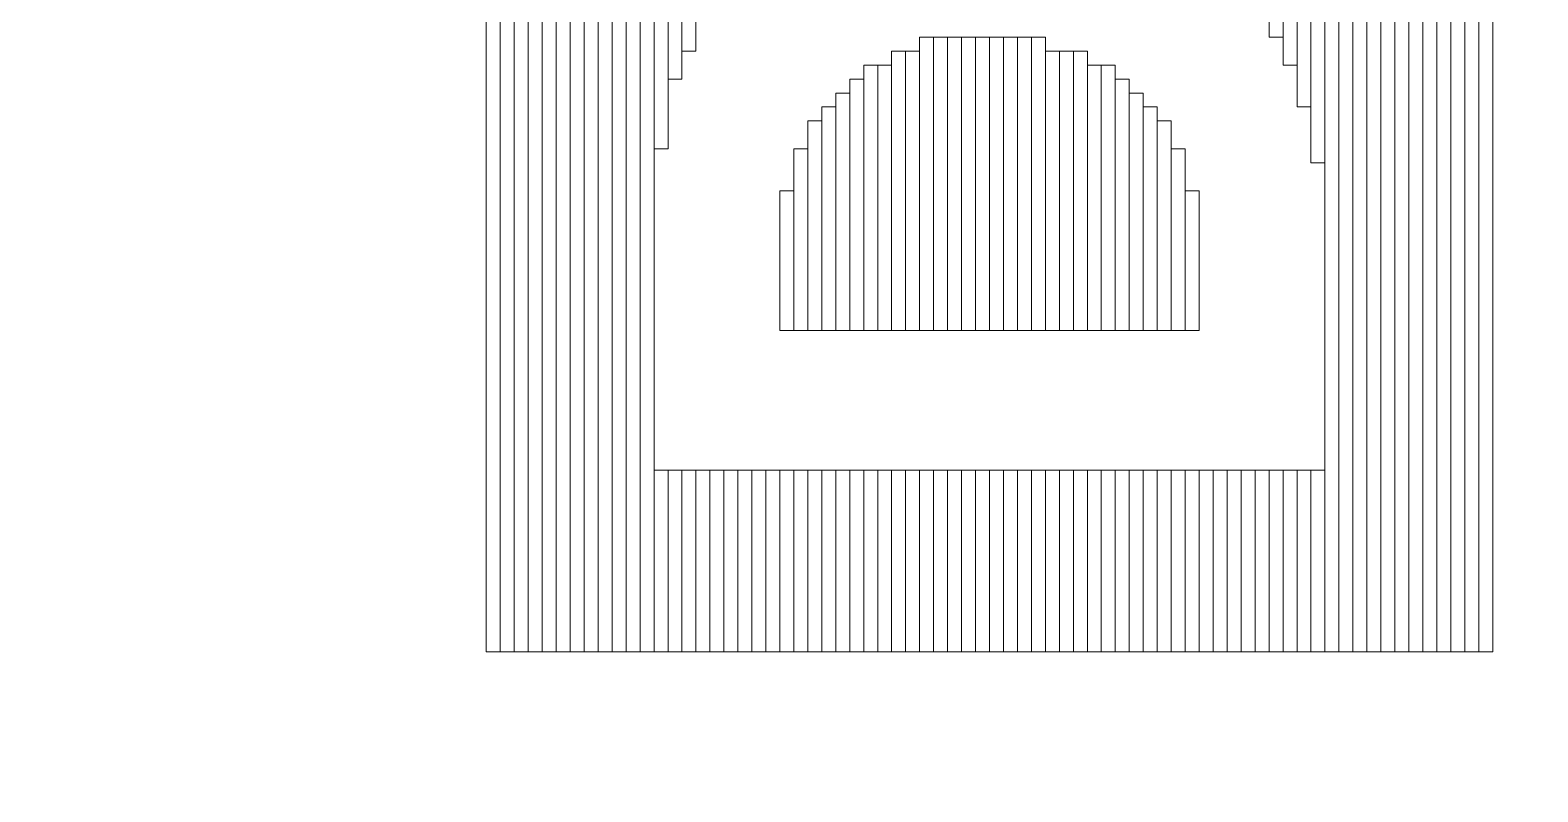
# Model space of a CAD drawing. Header units: millimetres. Extents: x -69 to 39, y -9 to 54.
# Drawn here: x 7.438 to 10.178, y 2.631 to 4.016 of the extents above; entities that cross this region are included whole.
import ezdxf

# ---------------------------------------------------------------- set-up
doc = ezdxf.new("R2010")
doc.units = ezdxf.units.MM
doc.header["$MEASUREMENT"] = 0
doc.layers.add('BG_OUTLINE', color=7, linetype='Continuous')
doc.layers.add('MA_PEN3', color=7, linetype='Continuous')

msp = doc.modelspace()

# ---------------------------------------------------------------- linework, layer by layer
at = {"layer": 'BG_OUTLINE', "color": 176, "lineweight": 9}
msp.add_open_spline([(22.1252, -9.4051), (22.1252, -9.4051), (-56.3279, -9.4051), (-56.3279, -9.4051), (-56.3279, -9.4051), (-56.3279, -9.4051), (-56.3279, 41.6488), (-56.3279, 41.6488), (-56.3279, 41.6488), (-56.3279, 41.6488), (22.3259, 41.6488), (22.3259, 41.6488), (22.3259, 41.6488), (22.9318, 41.6492), (23.513, 41.4088), (23.9418, 40.9807), (23.9418, 40.9807), (24.3705, 40.5525), (24.6115, 39.9687), (24.6119, 39.3628), (24.6119, 39.3628), (24.6119, 39.3628), (24.6119, -7.1191), (24.6119, -7.1191), (24.6119, -7.1191), (24.6123, -7.725), (24.372, -8.3063), (23.9438, -8.735), (23.9438, -8.735), (23.5156, -9.1637), (22.9318, -9.4047), (22.3259, -9.4051), (22.3259, -9.4051), (22.3259, -9.4051), (22.1252, -9.4051), (22.1252, -9.4051)], degree=3, knots=[0, 0, 0, 0, 0.111111, 0.111111, 0.111111, 0.111111, 0.222222, 0.222222, 0.222222, 0.222222, 0.333333, 0.333333, 0.333333, 0.333333, 0.444444, 0.444444, 0.444444, 0.444444, 0.555556, 0.555556, 0.555556, 0.555556, 0.666667, 0.666667, 0.666667, 0.666667, 0.777778, 0.777778, 0.777778, 0.777778, 0.888889, 0.888889, 0.888889, 0.888889, 1, 1, 1, 1], dxfattribs=at)
at = {"layer": 'MA_PEN3', "color": 5, "lineweight": 9}
for points in [[(8.2924, 2.8859), (8.2924, 2.8859), (8.267, 2.8859), (8.267, 2.8859), (8.267, 2.8859), (8.267, 2.8859), (8.267, 7.9659), (8.267, 7.9659), (8.267, 7.9659), (8.267, 7.9659), (8.2924, 7.9659), (8.2924, 7.9659), (8.2924, 7.9659), (8.2924, 7.9659), (8.2924, 2.8859), (8.2924, 2.8859)], [(8.3178, 2.8859), (8.3178, 2.8859), (8.2924, 2.8859), (8.2924, 2.8859), (8.2924, 2.8859), (8.2924, 2.8859), (8.2924, 7.9659), (8.2924, 7.9659), (8.2924, 7.9659), (8.2924, 7.9659), (8.3178, 7.9659), (8.3178, 7.9659), (8.3178, 7.9659), (8.3178, 7.9659), (8.3178, 2.8859), (8.3178, 2.8859)], [(8.3432, 2.8859), (8.3432, 2.8859), (8.3178, 2.8859), (8.3178, 2.8859), (8.3178, 2.8859), (8.3178, 2.8859), (8.3178, 7.9659), (8.3178, 7.9659), (8.3178, 7.9659), (8.3178, 7.9659), (8.3432, 7.9659), (8.3432, 7.9659), (8.3432, 7.9659), (8.3432, 7.9659), (8.3432, 2.8859), (8.3432, 2.8859)], [(8.3686, 2.8859), (8.3686, 2.8859), (8.3432, 2.8859), (8.3432, 2.8859), (8.3432, 2.8859), (8.3432, 2.8859), (8.3432, 7.9659), (8.3432, 7.9659), (8.3432, 7.9659), (8.3432, 7.9659), (8.3686, 7.9659), (8.3686, 7.9659), (8.3686, 7.9659), (8.3686, 7.9659), (8.3686, 2.8859), (8.3686, 2.8859)], [(8.394, 2.8859), (8.394, 2.8859), (8.3686, 2.8859), (8.3686, 2.8859), (8.3686, 2.8859), (8.3686, 2.8859), (8.3686, 7.9659), (8.3686, 7.9659), (8.3686, 7.9659), (8.3686, 7.9659), (8.394, 7.9659), (8.394, 7.9659), (8.394, 7.9659), (8.394, 7.9659), (8.394, 2.8859), (8.394, 2.8859)], [(8.4194, 2.8859), (8.4194, 2.8859), (8.394, 2.8859), (8.394, 2.8859), (8.394, 2.8859), (8.394, 2.8859), (8.394, 7.9659), (8.394, 7.9659), (8.394, 7.9659), (8.394, 7.9659), (8.4194, 7.9659), (8.4194, 7.9659), (8.4194, 7.9659), (8.4194, 7.9659), (8.4194, 2.8859), (8.4194, 2.8859)], [(8.4448, 2.8859), (8.4448, 2.8859), (8.4194, 2.8859), (8.4194, 2.8859), (8.4194, 2.8859), (8.4194, 2.8859), (8.4194, 7.9659), (8.4194, 7.9659), (8.4194, 7.9659), (8.4194, 7.9659), (8.4448, 7.9659), (8.4448, 7.9659), (8.4448, 7.9659), (8.4448, 7.9659), (8.4448, 2.8859), (8.4448, 2.8859)], [(8.4702, 2.8859), (8.4702, 2.8859), (8.4448, 2.8859), (8.4448, 2.8859), (8.4448, 2.8859), (8.4448, 2.8859), (8.4448, 7.9659), (8.4448, 7.9659), (8.4448, 7.9659), (8.4448, 7.9659), (8.4702, 7.9659), (8.4702, 7.9659), (8.4702, 7.9659), (8.4702, 7.9659), (8.4702, 2.8859), (8.4702, 2.8859)], [(8.4956, 2.8859), (8.4956, 2.8859), (8.4702, 2.8859), (8.4702, 2.8859), (8.4702, 2.8859), (8.4702, 2.8859), (8.4702, 7.9659), (8.4702, 7.9659), (8.4702, 7.9659), (8.4702, 7.9659), (8.4956, 7.9659), (8.4956, 7.9659), (8.4956, 7.9659), (8.4956, 7.9659), (8.4956, 2.8859), (8.4956, 2.8859)], [(8.521, 2.8859), (8.521, 2.8859), (8.4956, 2.8859), (8.4956, 2.8859), (8.4956, 2.8859), (8.4956, 2.8859), (8.4956, 7.9659), (8.4956, 7.9659), (8.4956, 7.9659), (8.4956, 7.9659), (8.521, 7.9659), (8.521, 7.9659), (8.521, 7.9659), (8.521, 7.9659), (8.521, 2.8859), (8.521, 2.8859)], [(8.5464, 2.8859), (8.5464, 2.8859), (8.521, 2.8859), (8.521, 2.8859), (8.521, 2.8859), (8.521, 2.8859), (8.521, 7.9659), (8.521, 7.9659), (8.521, 7.9659), (8.521, 7.9659), (8.5464, 7.9659), (8.5464, 7.9659), (8.5464, 7.9659), (8.5464, 7.9659), (8.5464, 2.8859), (8.5464, 2.8859)], [(9.8418, 2.8859), (9.8418, 2.8859), (9.8164, 2.8859), (9.8164, 2.8859), (9.8164, 2.8859), (9.8164, 2.8859), (9.8164, 7.9659), (9.8164, 7.9659), (9.8164, 7.9659), (9.8164, 7.9659), (9.8418, 7.9659), (9.8418, 7.9659), (9.8418, 7.9659), (9.8418, 7.9659), (9.8418, 2.8859), (9.8418, 2.8859)], [(9.8672, 2.8859), (9.8672, 2.8859), (9.8418, 2.8859), (9.8418, 2.8859), (9.8418, 2.8859), (9.8418, 2.8859), (9.8418, 7.9659), (9.8418, 7.9659), (9.8418, 7.9659), (9.8418, 7.9659), (9.8672, 7.9659), (9.8672, 7.9659), (9.8672, 7.9659), (9.8672, 7.9659), (9.8672, 2.8859), (9.8672, 2.8859)], [(9.8926, 2.8859), (9.8926, 2.8859), (9.8672, 2.8859), (9.8672, 2.8859), (9.8672, 2.8859), (9.8672, 2.8859), (9.8672, 7.9659), (9.8672, 7.9659), (9.8672, 7.9659), (9.8672, 7.9659), (9.8926, 7.9659), (9.8926, 7.9659), (9.8926, 7.9659), (9.8926, 7.9659), (9.8926, 2.8859), (9.8926, 2.8859)], [(9.918, 2.8859), (9.918, 2.8859), (9.8926, 2.8859), (9.8926, 2.8859), (9.8926, 2.8859), (9.8926, 2.8859), (9.8926, 7.9659), (9.8926, 7.9659), (9.8926, 7.9659), (9.8926, 7.9659), (9.918, 7.9659), (9.918, 7.9659), (9.918, 7.9659), (9.918, 7.9659), (9.918, 2.8859), (9.918, 2.8859)], [(9.9434, 2.8859), (9.9434, 2.8859), (9.918, 2.8859), (9.918, 2.8859), (9.918, 2.8859), (9.918, 2.8859), (9.918, 7.9659), (9.918, 7.9659), (9.918, 7.9659), (9.918, 7.9659), (9.9434, 7.9659), (9.9434, 7.9659), (9.9434, 7.9659), (9.9434, 7.9659), (9.9434, 2.8859), (9.9434, 2.8859)], [(9.9688, 2.8859), (9.9688, 2.8859), (9.9434, 2.8859), (9.9434, 2.8859), (9.9434, 2.8859), (9.9434, 2.8859), (9.9434, 7.9659), (9.9434, 7.9659), (9.9434, 7.9659), (9.9434, 7.9659), (9.9688, 7.9659), (9.9688, 7.9659), (9.9688, 7.9659), (9.9688, 7.9659), (9.9688, 2.8859), (9.9688, 2.8859)], [(9.9942, 2.8859), (9.9942, 2.8859), (9.9688, 2.8859), (9.9688, 2.8859), (9.9688, 2.8859), (9.9688, 2.8859), (9.9688, 7.9659), (9.9688, 7.9659), (9.9688, 7.9659), (9.9688, 7.9659), (9.9942, 7.9659), (9.9942, 7.9659), (9.9942, 7.9659), (9.9942, 7.9659), (9.9942, 2.8859), (9.9942, 2.8859)], [(10.0196, 2.8859), (10.0196, 2.8859), (9.9942, 2.8859), (9.9942, 2.8859), (9.9942, 2.8859), (9.9942, 2.8859), (9.9942, 7.9659), (9.9942, 7.9659), (9.9942, 7.9659), (9.9942, 7.9659), (10.0196, 7.9659), (10.0196, 7.9659), (10.0196, 7.9659), (10.0196, 7.9659), (10.0196, 2.8859), (10.0196, 2.8859)], [(10.045, 2.8859), (10.045, 2.8859), (10.0196, 2.8859), (10.0196, 2.8859), (10.0196, 2.8859), (10.0196, 2.8859), (10.0196, 7.9659), (10.0196, 7.9659), (10.0196, 7.9659), (10.0196, 7.9659), (10.045, 7.9659), (10.045, 7.9659), (10.045, 7.9659), (10.045, 7.9659), (10.045, 2.8859), (10.045, 2.8859)], [(10.0704, 2.8859), (10.0704, 2.8859), (10.045, 2.8859), (10.045, 2.8859), (10.045, 2.8859), (10.045, 2.8859), (10.045, 7.9659), (10.045, 7.9659), (10.045, 7.9659), (10.045, 7.9659), (10.0704, 7.9659), (10.0704, 7.9659), (10.0704, 7.9659), (10.0704, 7.9659), (10.0704, 2.8859), (10.0704, 2.8859)], [(10.0958, 2.8859), (10.0958, 2.8859), (10.0704, 2.8859), (10.0704, 2.8859), (10.0704, 2.8859), (10.0704, 2.8859), (10.0704, 7.9659), (10.0704, 7.9659), (10.0704, 7.9659), (10.0704, 7.9659), (10.0958, 7.9659), (10.0958, 7.9659), (10.0958, 7.9659), (10.0958, 7.9659), (10.0958, 2.8859), (10.0958, 2.8859)], [(8.5718, 2.8859), (8.5718, 2.8859), (8.5464, 2.8859), (8.5464, 2.8859), (8.5464, 2.8859), (8.5464, 2.8859), (8.5464, 6.1625), (8.5464, 6.1625), (8.5464, 6.1625), (8.5464, 6.1625), (8.5718, 6.1625), (8.5718, 6.1625), (8.5718, 6.1625), (8.5718, 6.1625), (8.5718, 2.8859), (8.5718, 2.8859)], [(9.8164, 2.8859), (9.8164, 2.8859), (9.791, 2.8859), (9.791, 2.8859), (9.791, 2.8859), (9.791, 2.8859), (9.791, 6.1117), (9.791, 6.1117), (9.791, 6.1117), (9.791, 6.1117), (9.8164, 6.1117), (9.8164, 6.1117), (9.8164, 6.1117), (9.8164, 6.1117), (9.8164, 2.8859), (9.8164, 2.8859)], [(8.5972, 3.8003), (8.5972, 3.8003), (8.5718, 3.8003), (8.5718, 3.8003), (8.5718, 3.8003), (8.5718, 3.8003), (8.5718, 4.8163), (8.5718, 4.8163), (8.5718, 4.8163), (8.5718, 4.8163), (8.5972, 4.8163), (8.5972, 4.8163), (8.5972, 4.8163), (8.5972, 4.8163), (8.5972, 3.8003), (8.5972, 3.8003)], [(8.6226, 3.9273), (8.6226, 3.9273), (8.5972, 3.9273), (8.5972, 3.9273), (8.5972, 3.9273), (8.5972, 3.9273), (8.5972, 4.7909), (8.5972, 4.7909), (8.5972, 4.7909), (8.5972, 4.7909), (8.6226, 4.7909), (8.6226, 4.7909), (8.6226, 4.7909), (8.6226, 4.7909), (8.6226, 3.9273), (8.6226, 3.9273)], [(8.648, 3.9781), (8.648, 3.9781), (8.6226, 3.9781), (8.6226, 3.9781), (8.6226, 3.9781), (8.6226, 3.9781), (8.6226, 4.7909), (8.6226, 4.7909), (8.6226, 4.7909), (8.6226, 4.7909), (8.648, 4.7909), (8.648, 4.7909), (8.648, 4.7909), (8.648, 4.7909), (8.648, 3.9781), (8.648, 3.9781)], [(9.7148, 4.0035), (9.7148, 4.0035), (9.6894, 4.0035), (9.6894, 4.0035), (9.6894, 4.0035), (9.6894, 4.0035), (9.6894, 4.4099), (9.6894, 4.4099), (9.6894, 4.4099), (9.6894, 4.4099), (9.7148, 4.4099), (9.7148, 4.4099), (9.7148, 4.4099), (9.7148, 4.4099), (9.7148, 4.0035), (9.7148, 4.0035)], [(9.7402, 3.9527), (9.7402, 3.9527), (9.7148, 3.9527), (9.7148, 3.9527), (9.7148, 3.9527), (9.7148, 3.9527), (9.7148, 4.4099), (9.7148, 4.4099), (9.7148, 4.4099), (9.7148, 4.4099), (9.7402, 4.4099), (9.7402, 4.4099), (9.7402, 4.4099), (9.7402, 4.4099), (9.7402, 3.9527), (9.7402, 3.9527)], [(9.7656, 3.8765), (9.7656, 3.8765), (9.7402, 3.8765), (9.7402, 3.8765), (9.7402, 3.8765), (9.7402, 3.8765), (9.7402, 4.4099), (9.7402, 4.4099), (9.7402, 4.4099), (9.7402, 4.4099), (9.7656, 4.4099), (9.7656, 4.4099), (9.7656, 4.4099), (9.7656, 4.4099), (9.7656, 3.8765), (9.7656, 3.8765)], [(9.791, 3.7749), (9.791, 3.7749), (9.7656, 3.7749), (9.7656, 3.7749), (9.7656, 3.7749), (9.7656, 3.7749), (9.7656, 4.3845), (9.7656, 4.3845), (9.7656, 4.3845), (9.7656, 4.3845), (9.791, 4.3845), (9.791, 4.3845), (9.791, 4.3845), (9.791, 4.3845), (9.791, 3.7749), (9.791, 3.7749)], [(9.0798, 3.4701), (9.0798, 3.4701), (9.0544, 3.4701), (9.0544, 3.4701), (9.0544, 3.4701), (9.0544, 3.4701), (9.0544, 4.0035), (9.0544, 4.0035), (9.0544, 4.0035), (9.0544, 4.0035), (9.0798, 4.0035), (9.0798, 4.0035), (9.0798, 4.0035), (9.0798, 4.0035), (9.0798, 3.4701), (9.0798, 3.4701)], [(9.1052, 3.4701), (9.1052, 3.4701), (9.0798, 3.4701), (9.0798, 3.4701), (9.0798, 3.4701), (9.0798, 3.4701), (9.0798, 4.0035), (9.0798, 4.0035), (9.0798, 4.0035), (9.0798, 4.0035), (9.1052, 4.0035), (9.1052, 4.0035), (9.1052, 4.0035), (9.1052, 4.0035), (9.1052, 3.4701), (9.1052, 3.4701)], [(9.1306, 3.4701), (9.1306, 3.4701), (9.1052, 3.4701), (9.1052, 3.4701), (9.1052, 3.4701), (9.1052, 3.4701), (9.1052, 4.0035), (9.1052, 4.0035), (9.1052, 4.0035), (9.1052, 4.0035), (9.1306, 4.0035), (9.1306, 4.0035), (9.1306, 4.0035), (9.1306, 4.0035), (9.1306, 3.4701), (9.1306, 3.4701)], [(9.156, 3.4701), (9.156, 3.4701), (9.1306, 3.4701), (9.1306, 3.4701), (9.1306, 3.4701), (9.1306, 3.4701), (9.1306, 4.0035), (9.1306, 4.0035), (9.1306, 4.0035), (9.1306, 4.0035), (9.156, 4.0035), (9.156, 4.0035), (9.156, 4.0035), (9.156, 4.0035), (9.156, 3.4701), (9.156, 3.4701)], [(9.1814, 3.4701), (9.1814, 3.4701), (9.156, 3.4701), (9.156, 3.4701), (9.156, 3.4701), (9.156, 3.4701), (9.156, 4.0035), (9.156, 4.0035), (9.156, 4.0035), (9.156, 4.0035), (9.1814, 4.0035), (9.1814, 4.0035), (9.1814, 4.0035), (9.1814, 4.0035), (9.1814, 3.4701), (9.1814, 3.4701)], [(9.2068, 3.4701), (9.2068, 3.4701), (9.1814, 3.4701), (9.1814, 3.4701), (9.1814, 3.4701), (9.1814, 3.4701), (9.1814, 4.0035), (9.1814, 4.0035), (9.1814, 4.0035), (9.1814, 4.0035), (9.2068, 4.0035), (9.2068, 4.0035), (9.2068, 4.0035), (9.2068, 4.0035), (9.2068, 3.4701), (9.2068, 3.4701)], [(9.2322, 3.4701), (9.2322, 3.4701), (9.2068, 3.4701), (9.2068, 3.4701), (9.2068, 3.4701), (9.2068, 3.4701), (9.2068, 4.0035), (9.2068, 4.0035), (9.2068, 4.0035), (9.2068, 4.0035), (9.2322, 4.0035), (9.2322, 4.0035), (9.2322, 4.0035), (9.2322, 4.0035), (9.2322, 3.4701), (9.2322, 3.4701)], [(9.2576, 3.4701), (9.2576, 3.4701), (9.2322, 3.4701), (9.2322, 3.4701), (9.2322, 3.4701), (9.2322, 3.4701), (9.2322, 4.0035), (9.2322, 4.0035), (9.2322, 4.0035), (9.2322, 4.0035), (9.2576, 4.0035), (9.2576, 4.0035), (9.2576, 4.0035), (9.2576, 4.0035), (9.2576, 3.4701), (9.2576, 3.4701)], [(9.283, 3.4701), (9.283, 3.4701), (9.2576, 3.4701), (9.2576, 3.4701), (9.2576, 3.4701), (9.2576, 3.4701), (9.2576, 4.0035), (9.2576, 4.0035), (9.2576, 4.0035), (9.2576, 4.0035), (9.283, 4.0035), (9.283, 4.0035), (9.283, 4.0035), (9.283, 4.0035), (9.283, 3.4701), (9.283, 3.4701)], [(9.029, 3.4701), (9.029, 3.4701), (9.0036, 3.4701), (9.0036, 3.4701), (9.0036, 3.4701), (9.0036, 3.4701), (9.0036, 3.9781), (9.0036, 3.9781), (9.0036, 3.9781), (9.0036, 3.9781), (9.029, 3.9781), (9.029, 3.9781), (9.029, 3.9781), (9.029, 3.9781), (9.029, 3.4701), (9.029, 3.4701)], [(9.0544, 3.4701), (9.0544, 3.4701), (9.029, 3.4701), (9.029, 3.4701), (9.029, 3.4701), (9.029, 3.4701), (9.029, 3.9781), (9.029, 3.9781), (9.029, 3.9781), (9.029, 3.9781), (9.0544, 3.9781), (9.0544, 3.9781), (9.0544, 3.9781), (9.0544, 3.9781), (9.0544, 3.4701), (9.0544, 3.4701)], [(9.3084, 3.4701), (9.3084, 3.4701), (9.283, 3.4701), (9.283, 3.4701), (9.283, 3.4701), (9.283, 3.4701), (9.283, 3.9781), (9.283, 3.9781), (9.283, 3.9781), (9.283, 3.9781), (9.3084, 3.9781), (9.3084, 3.9781), (9.3084, 3.9781), (9.3084, 3.9781), (9.3084, 3.4701), (9.3084, 3.4701)], [(9.3338, 3.4701), (9.3338, 3.4701), (9.3084, 3.4701), (9.3084, 3.4701), (9.3084, 3.4701), (9.3084, 3.4701), (9.3084, 3.9781), (9.3084, 3.9781), (9.3084, 3.9781), (9.3084, 3.9781), (9.3338, 3.9781), (9.3338, 3.9781), (9.3338, 3.9781), (9.3338, 3.9781), (9.3338, 3.4701), (9.3338, 3.4701)], [(9.3592, 3.4701), (9.3592, 3.4701), (9.3338, 3.4701), (9.3338, 3.4701), (9.3338, 3.4701), (9.3338, 3.4701), (9.3338, 3.9781), (9.3338, 3.9781), (9.3338, 3.9781), (9.3338, 3.9781), (9.3592, 3.9781), (9.3592, 3.9781), (9.3592, 3.9781), (9.3592, 3.9781), (9.3592, 3.4701), (9.3592, 3.4701)], [(8.9782, 3.4701), (8.9782, 3.4701), (8.9528, 3.4701), (8.9528, 3.4701), (8.9528, 3.4701), (8.9528, 3.4701), (8.9528, 3.9527), (8.9528, 3.9527), (8.9528, 3.9527), (8.9528, 3.9527), (8.9782, 3.9527), (8.9782, 3.9527), (8.9782, 3.9527), (8.9782, 3.9527), (8.9782, 3.4701), (8.9782, 3.4701)], [(9.0036, 3.4701), (9.0036, 3.4701), (8.9782, 3.4701), (8.9782, 3.4701), (8.9782, 3.4701), (8.9782, 3.4701), (8.9782, 3.9527), (8.9782, 3.9527), (8.9782, 3.9527), (8.9782, 3.9527), (9.0036, 3.9527), (9.0036, 3.9527), (9.0036, 3.9527), (9.0036, 3.9527), (9.0036, 3.4701), (9.0036, 3.4701)], [(9.3846, 3.4701), (9.3846, 3.4701), (9.3592, 3.4701), (9.3592, 3.4701), (9.3592, 3.4701), (9.3592, 3.4701), (9.3592, 3.9527), (9.3592, 3.9527), (9.3592, 3.9527), (9.3592, 3.9527), (9.3846, 3.9527), (9.3846, 3.9527), (9.3846, 3.9527), (9.3846, 3.9527), (9.3846, 3.4701), (9.3846, 3.4701)], [(9.41, 3.4701), (9.41, 3.4701), (9.3846, 3.4701), (9.3846, 3.4701), (9.3846, 3.4701), (9.3846, 3.4701), (9.3846, 3.9527), (9.3846, 3.9527), (9.3846, 3.9527), (9.3846, 3.9527), (9.41, 3.9527), (9.41, 3.9527), (9.41, 3.9527), (9.41, 3.9527), (9.41, 3.4701), (9.41, 3.4701)], [(8.9528, 3.4701), (8.9528, 3.4701), (8.9274, 3.4701), (8.9274, 3.4701), (8.9274, 3.4701), (8.9274, 3.4701), (8.9274, 3.9273), (8.9274, 3.9273), (8.9274, 3.9273), (8.9274, 3.9273), (8.9528, 3.9273), (8.9528, 3.9273), (8.9528, 3.9273), (8.9528, 3.9273), (8.9528, 3.4701), (8.9528, 3.4701)], [(9.4354, 3.4701), (9.4354, 3.4701), (9.41, 3.4701), (9.41, 3.4701), (9.41, 3.4701), (9.41, 3.4701), (9.41, 3.9273), (9.41, 3.9273), (9.41, 3.9273), (9.41, 3.9273), (9.4354, 3.9273), (9.4354, 3.9273), (9.4354, 3.9273), (9.4354, 3.9273), (9.4354, 3.4701), (9.4354, 3.4701)], [(8.9274, 3.4701), (8.9274, 3.4701), (8.902, 3.4701), (8.902, 3.4701), (8.902, 3.4701), (8.902, 3.4701), (8.902, 3.9019), (8.902, 3.9019), (8.902, 3.9019), (8.902, 3.9019), (8.9274, 3.9019), (8.9274, 3.9019), (8.9274, 3.9019), (8.9274, 3.9019), (8.9274, 3.4701), (8.9274, 3.4701)], [(9.4608, 3.4701), (9.4608, 3.4701), (9.4354, 3.4701), (9.4354, 3.4701), (9.4354, 3.4701), (9.4354, 3.4701), (9.4354, 3.9019), (9.4354, 3.9019), (9.4354, 3.9019), (9.4354, 3.9019), (9.4608, 3.9019), (9.4608, 3.9019), (9.4608, 3.9019), (9.4608, 3.9019), (9.4608, 3.4701), (9.4608, 3.4701)], [(8.902, 3.4701), (8.902, 3.4701), (8.8766, 3.4701), (8.8766, 3.4701), (8.8766, 3.4701), (8.8766, 3.4701), (8.8766, 3.8765), (8.8766, 3.8765), (8.8766, 3.8765), (8.8766, 3.8765), (8.902, 3.8765), (8.902, 3.8765), (8.902, 3.8765), (8.902, 3.8765), (8.902, 3.4701), (8.902, 3.4701)], [(9.4862, 3.4701), (9.4862, 3.4701), (9.4608, 3.4701), (9.4608, 3.4701), (9.4608, 3.4701), (9.4608, 3.4701), (9.4608, 3.8765), (9.4608, 3.8765), (9.4608, 3.8765), (9.4608, 3.8765), (9.4862, 3.8765), (9.4862, 3.8765), (9.4862, 3.8765), (9.4862, 3.8765), (9.4862, 3.4701), (9.4862, 3.4701)], [(8.8766, 3.4701), (8.8766, 3.4701), (8.8512, 3.4701), (8.8512, 3.4701), (8.8512, 3.4701), (8.8512, 3.4701), (8.8512, 3.8511), (8.8512, 3.8511), (8.8512, 3.8511), (8.8512, 3.8511), (8.8766, 3.8511), (8.8766, 3.8511), (8.8766, 3.8511), (8.8766, 3.8511), (8.8766, 3.4701), (8.8766, 3.4701)], [(9.5116, 3.4701), (9.5116, 3.4701), (9.4862, 3.4701), (9.4862, 3.4701), (9.4862, 3.4701), (9.4862, 3.4701), (9.4862, 3.8511), (9.4862, 3.8511), (9.4862, 3.8511), (9.4862, 3.8511), (9.5116, 3.8511), (9.5116, 3.8511), (9.5116, 3.8511), (9.5116, 3.8511), (9.5116, 3.4701), (9.5116, 3.4701)], [(8.8512, 3.4701), (8.8512, 3.4701), (8.8258, 3.4701), (8.8258, 3.4701), (8.8258, 3.4701), (8.8258, 3.4701), (8.8258, 3.8003), (8.8258, 3.8003), (8.8258, 3.8003), (8.8258, 3.8003), (8.8512, 3.8003), (8.8512, 3.8003), (8.8512, 3.8003), (8.8512, 3.8003), (8.8512, 3.4701), (8.8512, 3.4701)], [(9.537, 3.4701), (9.537, 3.4701), (9.5116, 3.4701), (9.5116, 3.4701), (9.5116, 3.4701), (9.5116, 3.4701), (9.5116, 3.8003), (9.5116, 3.8003), (9.5116, 3.8003), (9.5116, 3.8003), (9.537, 3.8003), (9.537, 3.8003), (9.537, 3.8003), (9.537, 3.8003), (9.537, 3.4701), (9.537, 3.4701)], [(8.8258, 3.4701), (8.8258, 3.4701), (8.8004, 3.4701), (8.8004, 3.4701), (8.8004, 3.4701), (8.8004, 3.4701), (8.8004, 3.7241), (8.8004, 3.7241), (8.8004, 3.7241), (8.8004, 3.7241), (8.8258, 3.7241), (8.8258, 3.7241), (8.8258, 3.7241), (8.8258, 3.7241), (8.8258, 3.4701), (8.8258, 3.4701)], [(9.5624, 3.4701), (9.5624, 3.4701), (9.537, 3.4701), (9.537, 3.4701), (9.537, 3.4701), (9.537, 3.4701), (9.537, 3.7241), (9.537, 3.7241), (9.537, 3.7241), (9.537, 3.7241), (9.5624, 3.7241), (9.5624, 3.7241), (9.5624, 3.7241), (9.5624, 3.7241), (9.5624, 3.4701), (9.5624, 3.4701)], [(8.5972, 2.8859), (8.5972, 2.8859), (8.5718, 2.8859), (8.5718, 2.8859), (8.5718, 2.8859), (8.5718, 2.8859), (8.5718, 3.2161), (8.5718, 3.2161), (8.5718, 3.2161), (8.5718, 3.2161), (8.5972, 3.2161), (8.5972, 3.2161), (8.5972, 3.2161), (8.5972, 3.2161), (8.5972, 2.8859), (8.5972, 2.8859)], [(8.6226, 2.8859), (8.6226, 2.8859), (8.5972, 2.8859), (8.5972, 2.8859), (8.5972, 2.8859), (8.5972, 2.8859), (8.5972, 3.2161), (8.5972, 3.2161), (8.5972, 3.2161), (8.5972, 3.2161), (8.6226, 3.2161), (8.6226, 3.2161), (8.6226, 3.2161), (8.6226, 3.2161), (8.6226, 2.8859), (8.6226, 2.8859)], [(8.648, 2.8859), (8.648, 2.8859), (8.6226, 2.8859), (8.6226, 2.8859), (8.6226, 2.8859), (8.6226, 2.8859), (8.6226, 3.2161), (8.6226, 3.2161), (8.6226, 3.2161), (8.6226, 3.2161), (8.648, 3.2161), (8.648, 3.2161), (8.648, 3.2161), (8.648, 3.2161), (8.648, 2.8859), (8.648, 2.8859)], [(8.6734, 2.8859), (8.6734, 2.8859), (8.648, 2.8859), (8.648, 2.8859), (8.648, 2.8859), (8.648, 2.8859), (8.648, 3.2161), (8.648, 3.2161), (8.648, 3.2161), (8.648, 3.2161), (8.6734, 3.2161), (8.6734, 3.2161), (8.6734, 3.2161), (8.6734, 3.2161), (8.6734, 2.8859), (8.6734, 2.8859)], [(8.6988, 2.8859), (8.6988, 2.8859), (8.6734, 2.8859), (8.6734, 2.8859), (8.6734, 2.8859), (8.6734, 2.8859), (8.6734, 3.2161), (8.6734, 3.2161), (8.6734, 3.2161), (8.6734, 3.2161), (8.6988, 3.2161), (8.6988, 3.2161), (8.6988, 3.2161), (8.6988, 3.2161), (8.6988, 2.8859), (8.6988, 2.8859)], [(8.7242, 2.8859), (8.7242, 2.8859), (8.6988, 2.8859), (8.6988, 2.8859), (8.6988, 2.8859), (8.6988, 2.8859), (8.6988, 3.2161), (8.6988, 3.2161), (8.6988, 3.2161), (8.6988, 3.2161), (8.7242, 3.2161), (8.7242, 3.2161), (8.7242, 3.2161), (8.7242, 3.2161), (8.7242, 2.8859), (8.7242, 2.8859)], [(8.7496, 2.8859), (8.7496, 2.8859), (8.7242, 2.8859), (8.7242, 2.8859), (8.7242, 2.8859), (8.7242, 2.8859), (8.7242, 3.2161), (8.7242, 3.2161), (8.7242, 3.2161), (8.7242, 3.2161), (8.7496, 3.2161), (8.7496, 3.2161), (8.7496, 3.2161), (8.7496, 3.2161), (8.7496, 2.8859), (8.7496, 2.8859)], [(8.775, 2.8859), (8.775, 2.8859), (8.7496, 2.8859), (8.7496, 2.8859), (8.7496, 2.8859), (8.7496, 2.8859), (8.7496, 3.2161), (8.7496, 3.2161), (8.7496, 3.2161), (8.7496, 3.2161), (8.775, 3.2161), (8.775, 3.2161), (8.775, 3.2161), (8.775, 3.2161), (8.775, 2.8859), (8.775, 2.8859)], [(8.8004, 2.8859), (8.8004, 2.8859), (8.775, 2.8859), (8.775, 2.8859), (8.775, 2.8859), (8.775, 2.8859), (8.775, 3.2161), (8.775, 3.2161), (8.775, 3.2161), (8.775, 3.2161), (8.8004, 3.2161), (8.8004, 3.2161), (8.8004, 3.2161), (8.8004, 3.2161), (8.8004, 2.8859), (8.8004, 2.8859)], [(8.8258, 2.8859), (8.8258, 2.8859), (8.8004, 2.8859), (8.8004, 2.8859), (8.8004, 2.8859), (8.8004, 2.8859), (8.8004, 3.2161), (8.8004, 3.2161), (8.8004, 3.2161), (8.8004, 3.2161), (8.8258, 3.2161), (8.8258, 3.2161), (8.8258, 3.2161), (8.8258, 3.2161), (8.8258, 2.8859), (8.8258, 2.8859)], [(8.8512, 2.8859), (8.8512, 2.8859), (8.8258, 2.8859), (8.8258, 2.8859), (8.8258, 2.8859), (8.8258, 2.8859), (8.8258, 3.2161), (8.8258, 3.2161), (8.8258, 3.2161), (8.8258, 3.2161), (8.8512, 3.2161), (8.8512, 3.2161), (8.8512, 3.2161), (8.8512, 3.2161), (8.8512, 2.8859), (8.8512, 2.8859)], [(8.8766, 2.8859), (8.8766, 2.8859), (8.8512, 2.8859), (8.8512, 2.8859), (8.8512, 2.8859), (8.8512, 2.8859), (8.8512, 3.2161), (8.8512, 3.2161), (8.8512, 3.2161), (8.8512, 3.2161), (8.8766, 3.2161), (8.8766, 3.2161), (8.8766, 3.2161), (8.8766, 3.2161), (8.8766, 2.8859), (8.8766, 2.8859)], [(8.902, 2.8859), (8.902, 2.8859), (8.8766, 2.8859), (8.8766, 2.8859), (8.8766, 2.8859), (8.8766, 2.8859), (8.8766, 3.2161), (8.8766, 3.2161), (8.8766, 3.2161), (8.8766, 3.2161), (8.902, 3.2161), (8.902, 3.2161), (8.902, 3.2161), (8.902, 3.2161), (8.902, 2.8859), (8.902, 2.8859)], [(8.9274, 2.8859), (8.9274, 2.8859), (8.902, 2.8859), (8.902, 2.8859), (8.902, 2.8859), (8.902, 2.8859), (8.902, 3.2161), (8.902, 3.2161), (8.902, 3.2161), (8.902, 3.2161), (8.9274, 3.2161), (8.9274, 3.2161), (8.9274, 3.2161), (8.9274, 3.2161), (8.9274, 2.8859), (8.9274, 2.8859)], [(8.9528, 2.8859), (8.9528, 2.8859), (8.9274, 2.8859), (8.9274, 2.8859), (8.9274, 2.8859), (8.9274, 2.8859), (8.9274, 3.2161), (8.9274, 3.2161), (8.9274, 3.2161), (8.9274, 3.2161), (8.9528, 3.2161), (8.9528, 3.2161), (8.9528, 3.2161), (8.9528, 3.2161), (8.9528, 2.8859), (8.9528, 2.8859)], [(8.9782, 2.8859), (8.9782, 2.8859), (8.9528, 2.8859), (8.9528, 2.8859), (8.9528, 2.8859), (8.9528, 2.8859), (8.9528, 3.2161), (8.9528, 3.2161), (8.9528, 3.2161), (8.9528, 3.2161), (8.9782, 3.2161), (8.9782, 3.2161), (8.9782, 3.2161), (8.9782, 3.2161), (8.9782, 2.8859), (8.9782, 2.8859)], [(9.0036, 2.8859), (9.0036, 2.8859), (8.9782, 2.8859), (8.9782, 2.8859), (8.9782, 2.8859), (8.9782, 2.8859), (8.9782, 3.2161), (8.9782, 3.2161), (8.9782, 3.2161), (8.9782, 3.2161), (9.0036, 3.2161), (9.0036, 3.2161), (9.0036, 3.2161), (9.0036, 3.2161), (9.0036, 2.8859), (9.0036, 2.8859)], [(9.029, 2.8859), (9.029, 2.8859), (9.0036, 2.8859), (9.0036, 2.8859), (9.0036, 2.8859), (9.0036, 2.8859), (9.0036, 3.2161), (9.0036, 3.2161), (9.0036, 3.2161), (9.0036, 3.2161), (9.029, 3.2161), (9.029, 3.2161), (9.029, 3.2161), (9.029, 3.2161), (9.029, 2.8859), (9.029, 2.8859)], [(9.0544, 2.8859), (9.0544, 2.8859), (9.029, 2.8859), (9.029, 2.8859), (9.029, 2.8859), (9.029, 2.8859), (9.029, 3.2161), (9.029, 3.2161), (9.029, 3.2161), (9.029, 3.2161), (9.0544, 3.2161), (9.0544, 3.2161), (9.0544, 3.2161), (9.0544, 3.2161), (9.0544, 2.8859), (9.0544, 2.8859)], [(9.0798, 2.8859), (9.0798, 2.8859), (9.0544, 2.8859), (9.0544, 2.8859), (9.0544, 2.8859), (9.0544, 2.8859), (9.0544, 3.2161), (9.0544, 3.2161), (9.0544, 3.2161), (9.0544, 3.2161), (9.0798, 3.2161), (9.0798, 3.2161), (9.0798, 3.2161), (9.0798, 3.2161), (9.0798, 2.8859), (9.0798, 2.8859)], [(9.1052, 2.8859), (9.1052, 2.8859), (9.0798, 2.8859), (9.0798, 2.8859), (9.0798, 2.8859), (9.0798, 2.8859), (9.0798, 3.2161), (9.0798, 3.2161), (9.0798, 3.2161), (9.0798, 3.2161), (9.1052, 3.2161), (9.1052, 3.2161), (9.1052, 3.2161), (9.1052, 3.2161), (9.1052, 2.8859), (9.1052, 2.8859)], [(9.1306, 2.8859), (9.1306, 2.8859), (9.1052, 2.8859), (9.1052, 2.8859), (9.1052, 2.8859), (9.1052, 2.8859), (9.1052, 3.2161), (9.1052, 3.2161), (9.1052, 3.2161), (9.1052, 3.2161), (9.1306, 3.2161), (9.1306, 3.2161), (9.1306, 3.2161), (9.1306, 3.2161), (9.1306, 2.8859), (9.1306, 2.8859)], [(9.156, 2.8859), (9.156, 2.8859), (9.1306, 2.8859), (9.1306, 2.8859), (9.1306, 2.8859), (9.1306, 2.8859), (9.1306, 3.2161), (9.1306, 3.2161), (9.1306, 3.2161), (9.1306, 3.2161), (9.156, 3.2161), (9.156, 3.2161), (9.156, 3.2161), (9.156, 3.2161), (9.156, 2.8859), (9.156, 2.8859)], [(9.1814, 2.8859), (9.1814, 2.8859), (9.156, 2.8859), (9.156, 2.8859), (9.156, 2.8859), (9.156, 2.8859), (9.156, 3.2161), (9.156, 3.2161), (9.156, 3.2161), (9.156, 3.2161), (9.1814, 3.2161), (9.1814, 3.2161), (9.1814, 3.2161), (9.1814, 3.2161), (9.1814, 2.8859), (9.1814, 2.8859)], [(9.2068, 2.8859), (9.2068, 2.8859), (9.1814, 2.8859), (9.1814, 2.8859), (9.1814, 2.8859), (9.1814, 2.8859), (9.1814, 3.2161), (9.1814, 3.2161), (9.1814, 3.2161), (9.1814, 3.2161), (9.2068, 3.2161), (9.2068, 3.2161), (9.2068, 3.2161), (9.2068, 3.2161), (9.2068, 2.8859), (9.2068, 2.8859)], [(9.2322, 2.8859), (9.2322, 2.8859), (9.2068, 2.8859), (9.2068, 2.8859), (9.2068, 2.8859), (9.2068, 2.8859), (9.2068, 3.2161), (9.2068, 3.2161), (9.2068, 3.2161), (9.2068, 3.2161), (9.2322, 3.2161), (9.2322, 3.2161), (9.2322, 3.2161), (9.2322, 3.2161), (9.2322, 2.8859), (9.2322, 2.8859)], [(9.2576, 2.8859), (9.2576, 2.8859), (9.2322, 2.8859), (9.2322, 2.8859), (9.2322, 2.8859), (9.2322, 2.8859), (9.2322, 3.2161), (9.2322, 3.2161), (9.2322, 3.2161), (9.2322, 3.2161), (9.2576, 3.2161), (9.2576, 3.2161), (9.2576, 3.2161), (9.2576, 3.2161), (9.2576, 2.8859), (9.2576, 2.8859)], [(9.283, 2.8859), (9.283, 2.8859), (9.2576, 2.8859), (9.2576, 2.8859), (9.2576, 2.8859), (9.2576, 2.8859), (9.2576, 3.2161), (9.2576, 3.2161), (9.2576, 3.2161), (9.2576, 3.2161), (9.283, 3.2161), (9.283, 3.2161), (9.283, 3.2161), (9.283, 3.2161), (9.283, 2.8859), (9.283, 2.8859)], [(9.3084, 2.8859), (9.3084, 2.8859), (9.283, 2.8859), (9.283, 2.8859), (9.283, 2.8859), (9.283, 2.8859), (9.283, 3.2161), (9.283, 3.2161), (9.283, 3.2161), (9.283, 3.2161), (9.3084, 3.2161), (9.3084, 3.2161), (9.3084, 3.2161), (9.3084, 3.2161), (9.3084, 2.8859), (9.3084, 2.8859)], [(9.3338, 2.8859), (9.3338, 2.8859), (9.3084, 2.8859), (9.3084, 2.8859), (9.3084, 2.8859), (9.3084, 2.8859), (9.3084, 3.2161), (9.3084, 3.2161), (9.3084, 3.2161), (9.3084, 3.2161), (9.3338, 3.2161), (9.3338, 3.2161), (9.3338, 3.2161), (9.3338, 3.2161), (9.3338, 2.8859), (9.3338, 2.8859)], [(9.3592, 2.8859), (9.3592, 2.8859), (9.3338, 2.8859), (9.3338, 2.8859), (9.3338, 2.8859), (9.3338, 2.8859), (9.3338, 3.2161), (9.3338, 3.2161), (9.3338, 3.2161), (9.3338, 3.2161), (9.3592, 3.2161), (9.3592, 3.2161), (9.3592, 3.2161), (9.3592, 3.2161), (9.3592, 2.8859), (9.3592, 2.8859)], [(9.3846, 2.8859), (9.3846, 2.8859), (9.3592, 2.8859), (9.3592, 2.8859), (9.3592, 2.8859), (9.3592, 2.8859), (9.3592, 3.2161), (9.3592, 3.2161), (9.3592, 3.2161), (9.3592, 3.2161), (9.3846, 3.2161), (9.3846, 3.2161), (9.3846, 3.2161), (9.3846, 3.2161), (9.3846, 2.8859), (9.3846, 2.8859)], [(9.41, 2.8859), (9.41, 2.8859), (9.3846, 2.8859), (9.3846, 2.8859), (9.3846, 2.8859), (9.3846, 2.8859), (9.3846, 3.2161), (9.3846, 3.2161), (9.3846, 3.2161), (9.3846, 3.2161), (9.41, 3.2161), (9.41, 3.2161), (9.41, 3.2161), (9.41, 3.2161), (9.41, 2.8859), (9.41, 2.8859)], [(9.4354, 2.8859), (9.4354, 2.8859), (9.41, 2.8859), (9.41, 2.8859), (9.41, 2.8859), (9.41, 2.8859), (9.41, 3.2161), (9.41, 3.2161), (9.41, 3.2161), (9.41, 3.2161), (9.4354, 3.2161), (9.4354, 3.2161), (9.4354, 3.2161), (9.4354, 3.2161), (9.4354, 2.8859), (9.4354, 2.8859)], [(9.4608, 2.8859), (9.4608, 2.8859), (9.4354, 2.8859), (9.4354, 2.8859), (9.4354, 2.8859), (9.4354, 2.8859), (9.4354, 3.2161), (9.4354, 3.2161), (9.4354, 3.2161), (9.4354, 3.2161), (9.4608, 3.2161), (9.4608, 3.2161), (9.4608, 3.2161), (9.4608, 3.2161), (9.4608, 2.8859), (9.4608, 2.8859)], [(9.4862, 2.8859), (9.4862, 2.8859), (9.4608, 2.8859), (9.4608, 2.8859), (9.4608, 2.8859), (9.4608, 2.8859), (9.4608, 3.2161), (9.4608, 3.2161), (9.4608, 3.2161), (9.4608, 3.2161), (9.4862, 3.2161), (9.4862, 3.2161), (9.4862, 3.2161), (9.4862, 3.2161), (9.4862, 2.8859), (9.4862, 2.8859)], [(9.5116, 2.8859), (9.5116, 2.8859), (9.4862, 2.8859), (9.4862, 2.8859), (9.4862, 2.8859), (9.4862, 2.8859), (9.4862, 3.2161), (9.4862, 3.2161), (9.4862, 3.2161), (9.4862, 3.2161), (9.5116, 3.2161), (9.5116, 3.2161), (9.5116, 3.2161), (9.5116, 3.2161), (9.5116, 2.8859), (9.5116, 2.8859)], [(9.537, 2.8859), (9.537, 2.8859), (9.5116, 2.8859), (9.5116, 2.8859), (9.5116, 2.8859), (9.5116, 2.8859), (9.5116, 3.2161), (9.5116, 3.2161), (9.5116, 3.2161), (9.5116, 3.2161), (9.537, 3.2161), (9.537, 3.2161), (9.537, 3.2161), (9.537, 3.2161), (9.537, 2.8859), (9.537, 2.8859)], [(9.5624, 2.8859), (9.5624, 2.8859), (9.537, 2.8859), (9.537, 2.8859), (9.537, 2.8859), (9.537, 2.8859), (9.537, 3.2161), (9.537, 3.2161), (9.537, 3.2161), (9.537, 3.2161), (9.5624, 3.2161), (9.5624, 3.2161), (9.5624, 3.2161), (9.5624, 3.2161), (9.5624, 2.8859), (9.5624, 2.8859)], [(9.5878, 2.8859), (9.5878, 2.8859), (9.5624, 2.8859), (9.5624, 2.8859), (9.5624, 2.8859), (9.5624, 2.8859), (9.5624, 3.2161), (9.5624, 3.2161), (9.5624, 3.2161), (9.5624, 3.2161), (9.5878, 3.2161), (9.5878, 3.2161), (9.5878, 3.2161), (9.5878, 3.2161), (9.5878, 2.8859), (9.5878, 2.8859)], [(9.6132, 2.8859), (9.6132, 2.8859), (9.5878, 2.8859), (9.5878, 2.8859), (9.5878, 2.8859), (9.5878, 2.8859), (9.5878, 3.2161), (9.5878, 3.2161), (9.5878, 3.2161), (9.5878, 3.2161), (9.6132, 3.2161), (9.6132, 3.2161), (9.6132, 3.2161), (9.6132, 3.2161), (9.6132, 2.8859), (9.6132, 2.8859)], [(9.6386, 2.8859), (9.6386, 2.8859), (9.6132, 2.8859), (9.6132, 2.8859), (9.6132, 2.8859), (9.6132, 2.8859), (9.6132, 3.2161), (9.6132, 3.2161), (9.6132, 3.2161), (9.6132, 3.2161), (9.6386, 3.2161), (9.6386, 3.2161), (9.6386, 3.2161), (9.6386, 3.2161), (9.6386, 2.8859), (9.6386, 2.8859)], [(9.664, 2.8859), (9.664, 2.8859), (9.6386, 2.8859), (9.6386, 2.8859), (9.6386, 2.8859), (9.6386, 2.8859), (9.6386, 3.2161), (9.6386, 3.2161), (9.6386, 3.2161), (9.6386, 3.2161), (9.664, 3.2161), (9.664, 3.2161), (9.664, 3.2161), (9.664, 3.2161), (9.664, 2.8859), (9.664, 2.8859)], [(9.6894, 2.8859), (9.6894, 2.8859), (9.664, 2.8859), (9.664, 2.8859), (9.664, 2.8859), (9.664, 2.8859), (9.664, 3.2161), (9.664, 3.2161), (9.664, 3.2161), (9.664, 3.2161), (9.6894, 3.2161), (9.6894, 3.2161), (9.6894, 3.2161), (9.6894, 3.2161), (9.6894, 2.8859), (9.6894, 2.8859)], [(9.7148, 2.8859), (9.7148, 2.8859), (9.6894, 2.8859), (9.6894, 2.8859), (9.6894, 2.8859), (9.6894, 2.8859), (9.6894, 3.2161), (9.6894, 3.2161), (9.6894, 3.2161), (9.6894, 3.2161), (9.7148, 3.2161), (9.7148, 3.2161), (9.7148, 3.2161), (9.7148, 3.2161), (9.7148, 2.8859), (9.7148, 2.8859)], [(9.7402, 2.8859), (9.7402, 2.8859), (9.7148, 2.8859), (9.7148, 2.8859), (9.7148, 2.8859), (9.7148, 2.8859), (9.7148, 3.2161), (9.7148, 3.2161), (9.7148, 3.2161), (9.7148, 3.2161), (9.7402, 3.2161), (9.7402, 3.2161), (9.7402, 3.2161), (9.7402, 3.2161), (9.7402, 2.8859), (9.7402, 2.8859)], [(9.7656, 2.8859), (9.7656, 2.8859), (9.7402, 2.8859), (9.7402, 2.8859), (9.7402, 2.8859), (9.7402, 2.8859), (9.7402, 3.2161), (9.7402, 3.2161), (9.7402, 3.2161), (9.7402, 3.2161), (9.7656, 3.2161), (9.7656, 3.2161), (9.7656, 3.2161), (9.7656, 3.2161), (9.7656, 2.8859), (9.7656, 2.8859)], [(9.791, 2.8859), (9.791, 2.8859), (9.7656, 2.8859), (9.7656, 2.8859), (9.7656, 2.8859), (9.7656, 2.8859), (9.7656, 3.2161), (9.7656, 3.2161), (9.7656, 3.2161), (9.7656, 3.2161), (9.791, 3.2161), (9.791, 3.2161), (9.791, 3.2161), (9.791, 3.2161), (9.791, 2.8859), (9.791, 2.8859)]]:
    msp.add_open_spline(points, degree=3, knots=[0, 0, 0, 0, 0.25, 0.25, 0.25, 0.25, 0.5, 0.5, 0.5, 0.5, 0.75, 0.75, 0.75, 0.75, 1, 1, 1, 1], dxfattribs=at)

doc.saveas('drawing.dxf')
